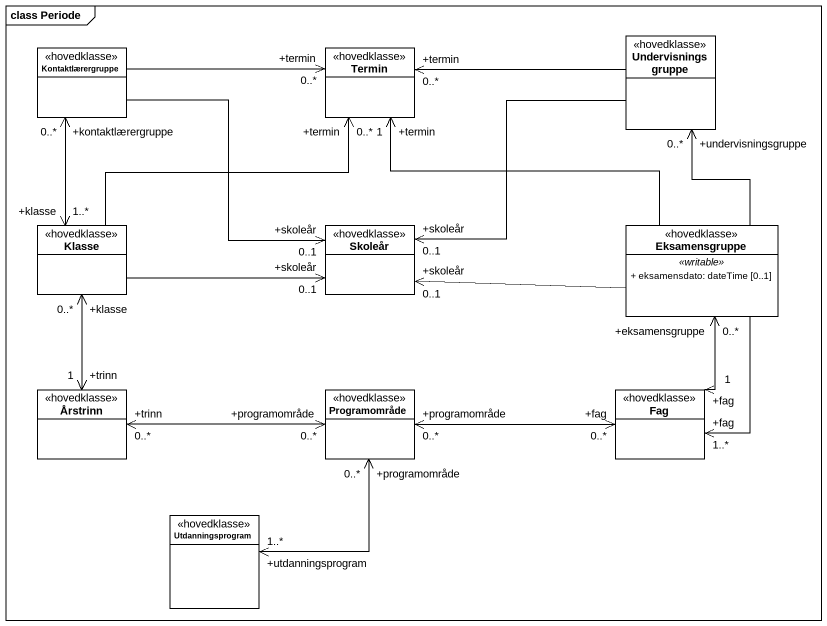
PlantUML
@startuml
mainframe class Periode
hide circle
hide empty members
skinparam classAttributeIconSize 0
class Kontaktlærergruppe <<hovedklasse>>
class Termin <<hovedklasse>>
class Undervisningsgruppe <<hovedklasse>>
class Klasse <<hovedklasse>>
class Skoleår <<hovedklasse>>
class Eksamensgruppe <<hovedklasse>> {
  .. <<writable>> ..
  + eksamensdato: dateTime [0..1]
}
class Årstrinn <<hovedklasse>>
class Programområde <<hovedklasse>>
class Fag <<hovedklasse>>
class Utdanningsprogram <<hovedklasse>>
Kontaktlærergruppe -right-> "+termin\n0..*" Termin
Kontaktlærergruppe "+kontaktlærergruppe\n0..*" <--> "+klasse\n1..*" Klasse
Kontaktlærergruppe --> "+skoleår\n0..1" Skoleår
Undervisningsgruppe -left-> "+termin\n0..*" Termin
Undervisningsgruppe -left-> "+skoleår\n0..1" Skoleår
Undervisningsgruppe "+undervisningsgruppe\n0..*" <--> "+fag\n1..*" Fag
Klasse -up-> "+termin\n0..*" Termin
Klasse -right-> "+skoleår\n0..1" Skoleår
Klasse "+klasse\n0..*" <--> "+trinn\n1" Årstrinn
Eksamensgruppe -left-> "+termin\n1" Termin
Eksamensgruppe -left-> "+skoleår\n0..1" Skoleår
Eksamensgruppe "+eksamensgruppe\n0..*" <--> "+fag\n1" Fag
Programområde "+programområde\n0..*" <-left-> "+trinn\n0..*" Årstrinn
Programområde "+programområde\n0..*" <-right-> "+fag\n0..*" Fag
Programområde "+programområde\n0..*" <--> "+utdanningsprogram\n1..*" Utdanningsprogram
@enduml
